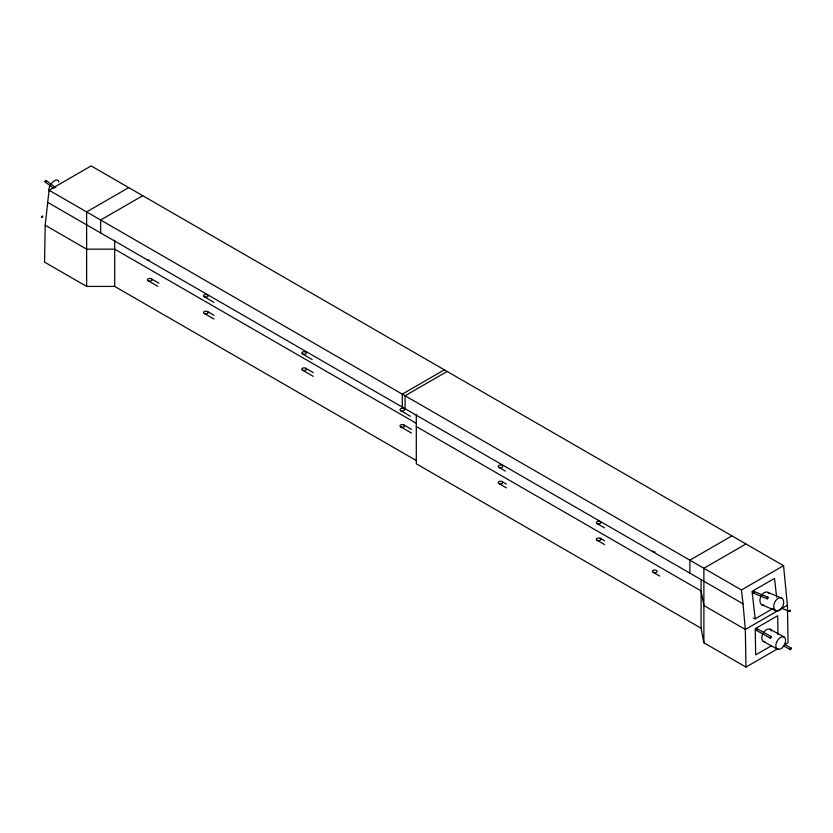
<?xml version="1.0" encoding="UTF-8"?>
<svg xmlns="http://www.w3.org/2000/svg" width="833" height="833" viewBox="0 0 833 833"><rect width="100%" height="100%" fill="white"/><g stroke="black" fill="none" stroke-linecap="round" stroke-linejoin="round"><path stroke-width="1.25" d="M784.738 644.7L788.06 642.784L787.414 605.154L783.541 565.659L91.151 165.913L49.064 190.216L45.201 225.233L44.555 262.124L86.632 286.417L114.694 286.417L416.302 460.555M754.281 592.211L753.99 591.43L767.943 597.219L768.068 598.313L767.287 598.865L753.282 593.065L753.157 591.971L754.042 591.461M757.27 629.373L757.145 628.769L771.119 636.516L771.098 637.63L770.244 638.068L756.218 630.3L756.249 629.175L757.187 628.811M45.898 181.157L45.961 180.386L55.842 187.706M754.084 592.711L753.282 593.065M45.69 181.459L44.909 181.833L53.833 188.435M756.843 630.123L756.27 630.321M128.719 187.612L86.632 211.905L86.632 286.417M142.745 195.703L100.668 220.006L100.668 232.959M444.364 369.842L402.277 394.134L402.277 407.098M447.165 371.456L405.077 395.758L405.077 408.711M731.947 535.869L689.859 560.172L689.859 573.135M745.972 543.97L703.885 568.273L703.885 642.784L745.972 667.087L778.084 648.543M49.064 190.216L741.453 589.962L783.541 565.659M753.344 618.055L755.198 618.825L773.149 608.454M787.414 605.154L745.327 629.456L703.885 605.529L701.084 590.951L416.302 426.538M771.389 645.794L755.677 654.863L755.229 628.696L777.678 615.733L777.991 634.434M790.33 649.657L791.215 649.032L791.111 648.053L790.225 648.678L790.33 649.657L783.811 646.044M767.943 597.219L767.047 597.73L767.172 598.823M767.839 592.357L781.729 598.115A6.945 4.529 -67.5 0 1 780.677 609.444A6.945 4.529 -67.5 0 1 773.826 605.549A6.945 4.529 -67.5 0 1 781.729 598.115M781.448 608.163L789.549 611.526C792.173 610.756 788.653 608.736 789.549 611.526M761.862 604.862L775.752 610.62M45.992 180.428L44.951 181.844M771.119 636.516L770.275 636.953L770.244 638.068M770.077 629.248L784.103 637.026A6.945 4.092 -61 0 1 782.072 647.866A6.945 4.092 -61 0 1 775.94 644.336A6.945 4.092 -61 0 1 784.103 637.026M784.686 644.492L791.204 648.105M763.278 641.358L777.304 649.126M47.502 202.263L743.026 603.831L745.327 629.456L745.972 667.087M204.262 296.746L213.966 302.358M597.053 523.53L604.602 527.893M302.452 353.931L312.167 359.533M400.652 410.627L410.367 416.229M498.852 467.323L505.329 471.061M416.302 423.299L114.694 249.161L86.632 249.161L45.201 225.233M151.387 278.847L158.936 283.199M207.5 311.563L213.977 315.301M305.701 368.259L313.25 372.622M403.89 424.955L411.45 429.318M502.091 481.651L506.412 484.14M600.291 538.337L604.612 540.836M148.139 280.711L157.853 286.323M653.166 572.281L659.642 576.02M204.262 313.437L213.966 319.039M302.452 370.133L313.25 376.36M400.652 426.819L411.45 433.056M498.852 483.515L506.412 487.878M597.053 540.211L604.602 544.574M703.885 642.784L701.084 628.207L416.302 463.794L416.302 414.345M776.648 597.126L774.513 578.394L752.064 591.357L755.198 618.825M741.453 589.962L743.026 603.831M701.084 579.435L701.084 628.207M114.694 240.206L114.694 286.417M49.616 191.351A6.945 3.415 -53.5 0 1 52.427 182.312A6.945 3.415 -53.5 0 1 58.82 182.125M764.163 605.164A6.945 4.529 -67.5 0 1 760.623 597.001A6.945 4.529 -67.5 0 1 768.901 593.335M764.965 641.67A6.945 4.092 -61 0 1 763.309 632.965A6.945 4.092 -61 0 1 771.368 630.998M655.113 551.925A2.291 1.322 0 0 1 652.583 550.988M149.596 260.365A2.291 1.322 0 0 1 147.618 259.5M41.65 217.049C43.17 218.652 42.931 213.883 41.65 217.049M653.499 572.448A2.291 1.322 0 0 0 657.07 571.448A2.291 1.322 0 0 0 653.78 570.157A2.291 1.322 0 0 0 653.499 572.448M597.386 540.367A2.291 1.322 0 0 0 600.957 539.367A2.291 1.322 0 0 0 597.667 538.087A2.291 1.322 0 0 0 597.386 540.367M499.331 483.723A2.291 1.322 0 0 0 502.768 482.578A2.291 1.322 0 0 0 499.331 481.432A2.291 1.322 0 0 0 499.331 483.723M401.131 427.037A2.291 1.322 0 0 0 404.567 425.892A2.291 1.322 0 0 0 401.131 424.736A2.291 1.322 0 0 0 401.131 427.037M302.796 370.289A2.291 1.322 0 0 0 306.367 369.29A2.291 1.322 0 0 0 303.077 367.999A2.291 1.322 0 0 0 302.796 370.289M204.595 313.593A2.291 1.322 0 0 0 208.167 312.594A2.291 1.322 0 0 0 204.876 311.313A2.291 1.322 0 0 0 204.595 313.593M148.482 280.877A2.291 1.322 0 0 0 152.054 279.867A2.291 1.322 0 0 0 148.763 278.586A2.291 1.322 0 0 0 148.482 280.877M597.386 523.686A2.291 1.322 0 0 0 600.957 522.687A2.291 1.322 0 0 0 597.667 521.406A2.291 1.322 0 0 0 597.386 523.686M499.331 467.532A2.291 1.322 0 0 0 502.768 466.386A2.291 1.322 0 0 0 499.331 465.241A2.291 1.322 0 0 0 499.331 467.532M400.996 410.784A2.291 1.322 0 0 0 404.557 409.784A2.291 1.322 0 0 0 401.277 408.503A2.291 1.322 0 0 0 400.996 410.784M302.796 354.087A2.291 1.322 0 0 0 306.367 353.088A2.291 1.322 0 0 0 303.077 351.807A2.291 1.322 0 0 0 302.796 354.087M204.731 296.954A2.291 1.322 0 0 0 208.167 295.809A2.291 1.322 0 0 0 204.731 294.663A2.291 1.322 0 0 0 204.731 296.954"/></g></svg>
